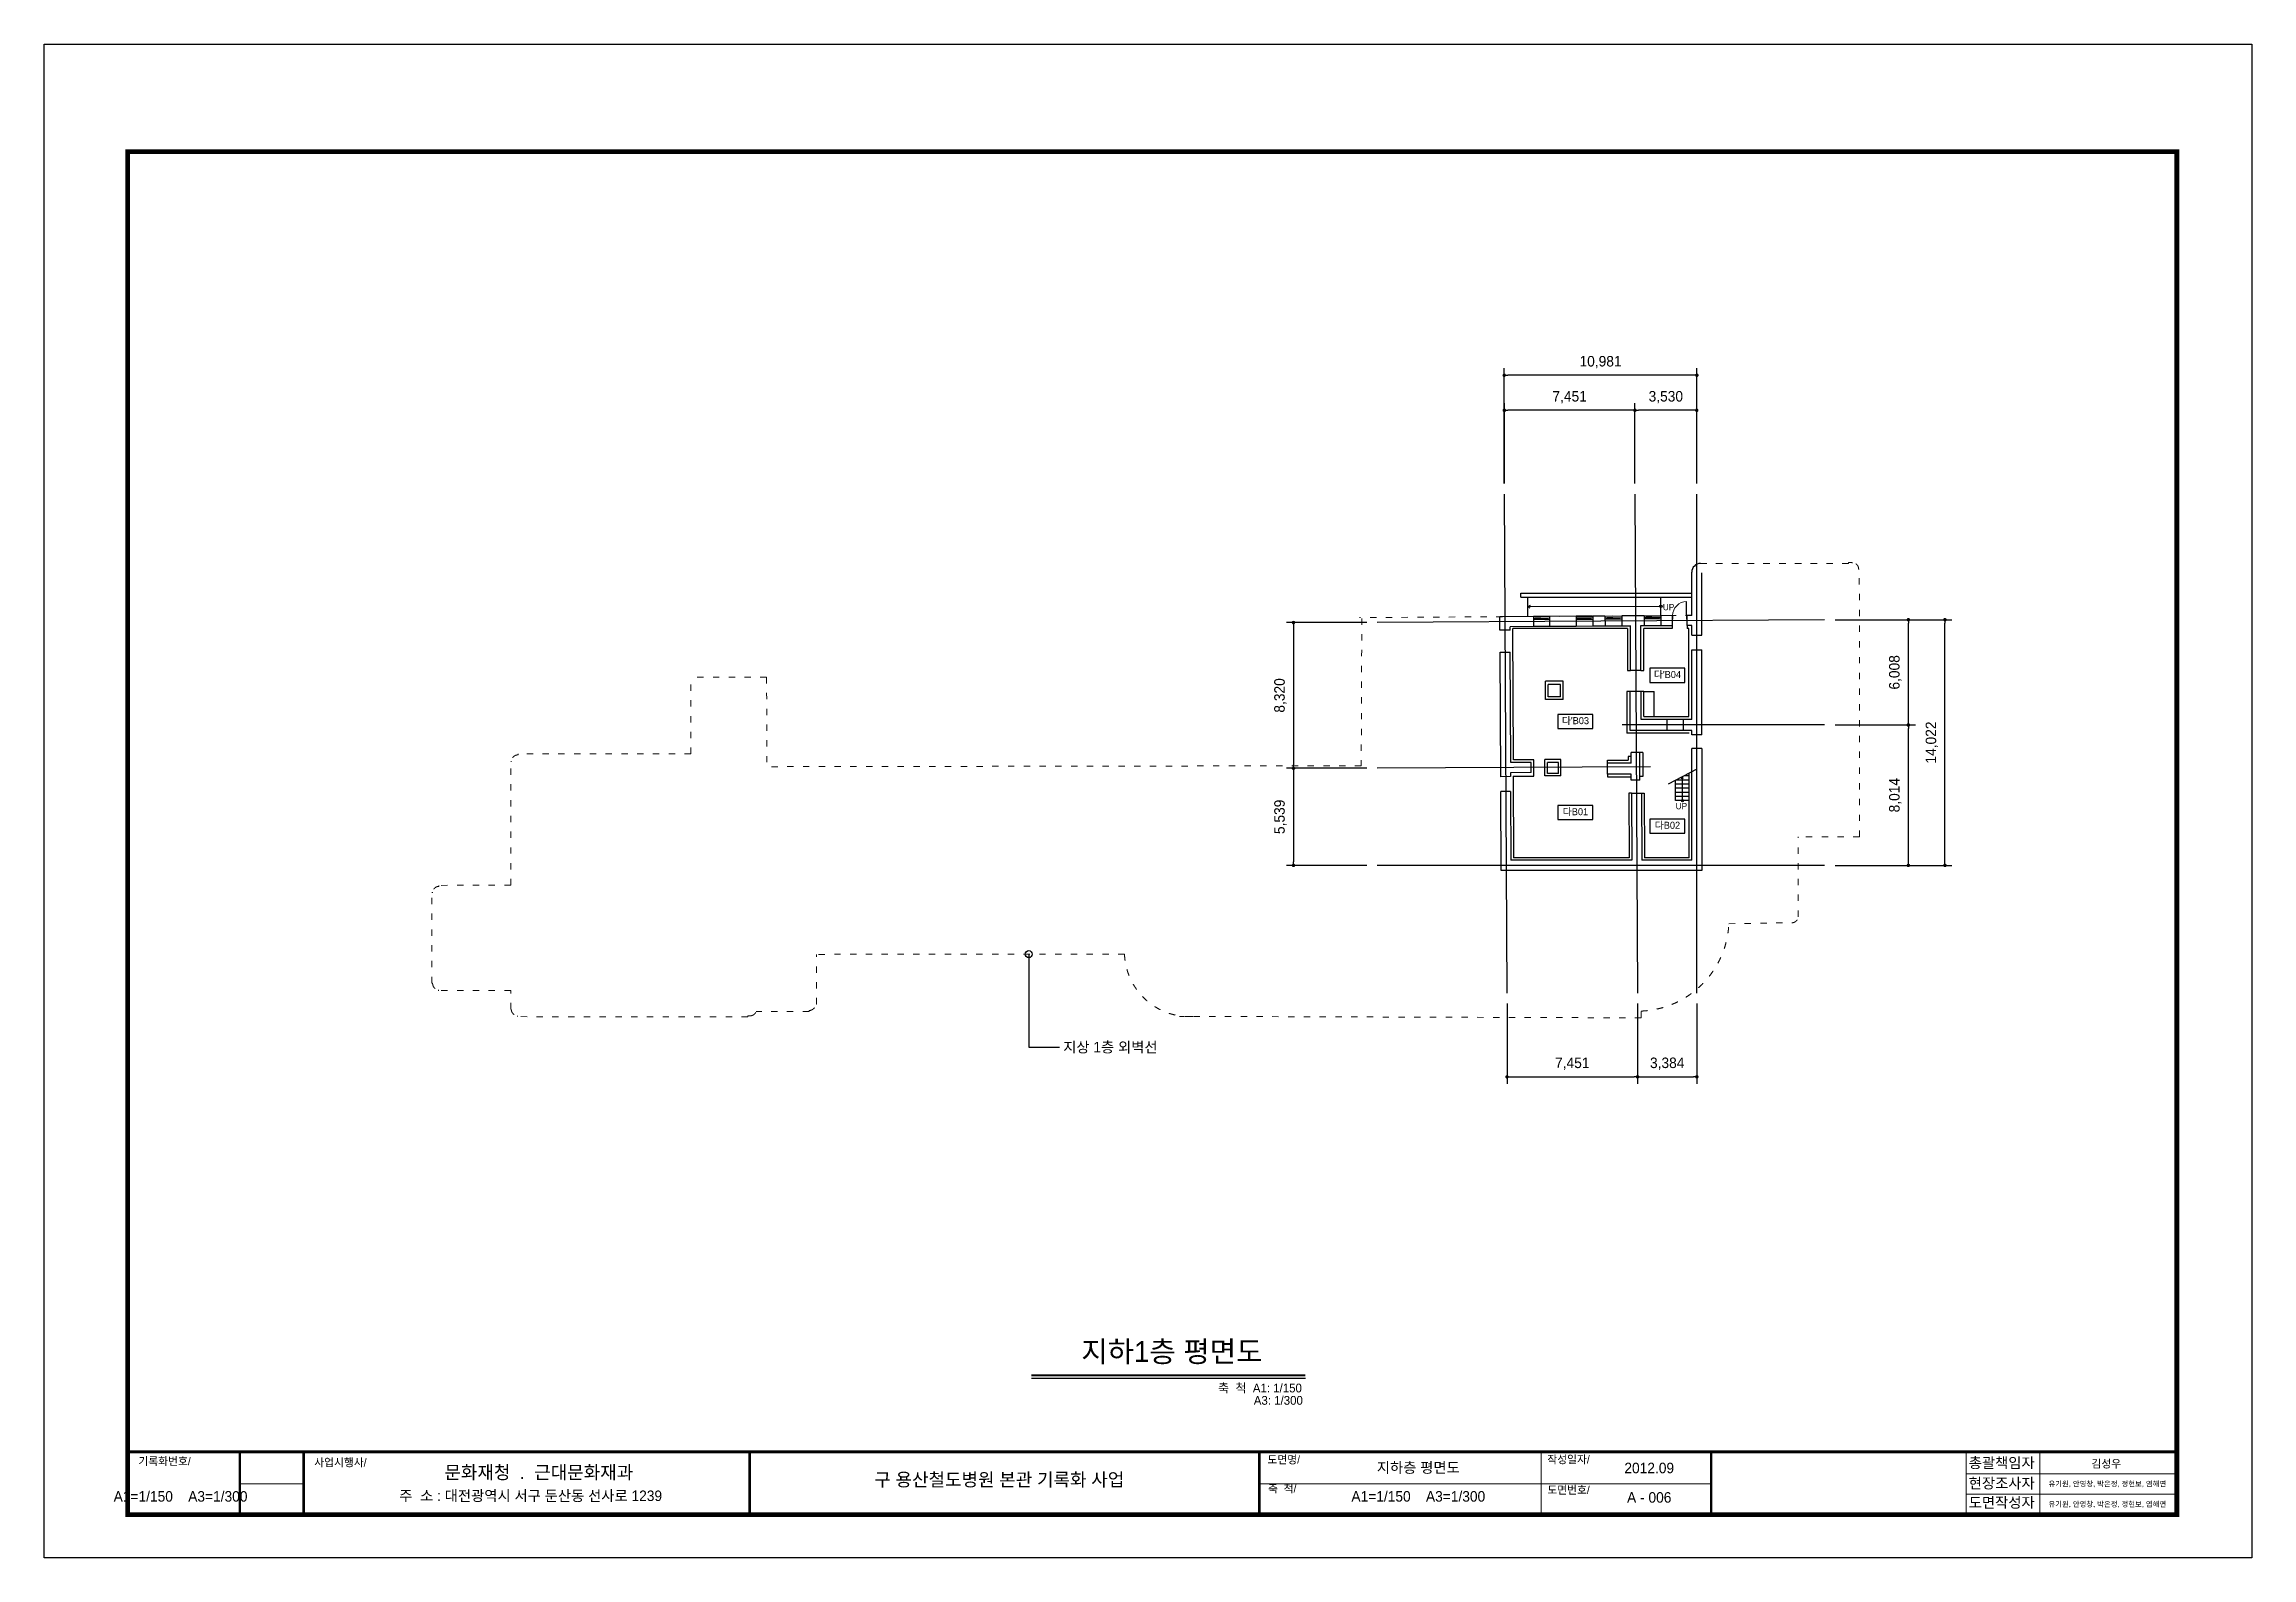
# Model space of a CAD drawing. Header units: millimetres. Extents: x 580267 to 706267, y 115200 to 201600.
import ezdxf
from ezdxf.enums import TextEntityAlignment as Align

# ---------------------------------------------------------------- set-up
doc = ezdxf.new("R2010")
doc.units = ezdxf.units.MM
doc.header["$LTSCALE"] = 5
doc.linetypes.add('ACAD_ISO03W100', pattern=[30, 12, -18])
for name, color, linetype in [('A-ELEV-0', 7, 'Continuous'), ('text', 7, 'Continuous'), ('단면선', 2, 'Continuous'), ('입면', 7, 'Continuous'), ('중심선', 1, 'Continuous'), ('치수', 7, 'Continuous')]:
    doc.layers.add(name, color=color, linetype=linetype)
for name, color, linetype, lineweight in [('ELE-2 (마감 창호)', 4, 'Continuous', 9), ('HID', 7, 'ACAD_ISO03W100', 9), ('타이틀 블록', 4, 'Continuous', 9)]:
    doc.layers.add(name, color=color, linetype=linetype, lineweight=lineweight)
doc.styles.get("Standard").update_dxf_attribs({"font": 'Gulim.ttf'})
doc.dimstyles.new('ISO-25', dxfattribs={"dimscale": 400, "dimtxt": 1.5, "dimasz": 0.5, "dimexe": 1, "dimexo": 1.5, "dimgap": 1, "dimtad": 1, "dimdec": 0, "dimlunit": 6, "dimtxsty": 'Standard', "dimblk": 'DOT', "dimcen": 0, "dimclrd": 256, "dimclre": 256, "dimclrt": 7, "dimadec": 0, "dimazin": 0, "dimtfac": 1, "dimtdec": 0, "dimtix": 1, "dimtmove": 0, "dimatfit": 3, "dimfxl": 1.25, "dimlwd": -1, "dimlwe": -1, "dimarcsym": 0})

# ---------------------------------------------------------------- blocks, each defined once
blk = doc.blocks.new('_Dot')
at = {"color": 0, "linetype": 'ByBlock', "lineweight": -2}
blk.add_line((-0.5, 0), (-1, 0), dxfattribs=at)
at = {"color": 0, "linetype": 'ByBlock', "const_width": 0.5}
blk.add_lwpolyline([(-0.25, 0, 1), (0.25, 0, 1)], format="xyb", close=True, dxfattribs=at)
blk = doc.blocks.new('*D1')
at = {"layer": 'Defpoints', "color": 0}
for p in [(671056, 180700), (671056, 175920), (674586, 175920)]:
    blk.add_point(p, dxfattribs=at)
at = {"layer": '치수'}
for p, q in [((671056, 176520), (671056, 181100)), ((674386, 180700), (671256, 180700)), ((674586, 176520), (674586, 181100))]:
    blk.add_line(p, q, dxfattribs=at)
at = {"layer": '치수', "xscale": 200, "yscale": 200, "zscale": 200, "rotation": 180}
blk.add_blockref('_Dot', (671056, 180700), dxfattribs=at)
at = {"layer": '치수', "xscale": 200, "yscale": 200, "zscale": 200}
blk.add_blockref('_Dot', (674586, 180700), dxfattribs=at)
at = {"layer": '치수', "color": 7, "insert": (672821, 181445), "char_height": 600, "attachment_point": 5}
blk.add_mtext('3,530', dxfattribs=at)
blk = doc.blocks.new('*D2')
at = {"layer": 'Defpoints', "color": 0}
for p in [(681882, 168747), (686663, 168747), (681882, 162739)]:
    blk.add_point(p, dxfattribs=at)
at = {"layer": '치수'}
for p, q in [((682482, 168747), (687063, 168747)), ((686663, 162939), (686663, 168547)), ((682482, 162739), (687063, 162739))]:
    blk.add_line(p, q, dxfattribs=at)
at = {"layer": '치수', "xscale": 200, "yscale": 200, "zscale": 200}
for p, rotation in [((686663, 168747), 90), ((686663, 162739), 270)]:
    blk.add_blockref('_Dot', p, dxfattribs=dict(at, rotation=rotation))
at = {"layer": '치수', "color": 7, "insert": (685918, 165743), "char_height": 600, "attachment_point": 5, "rotation": 90}
blk.add_mtext('6,008', dxfattribs=at)
blk = doc.blocks.new('*D3')
at = {"layer": 'Defpoints', "color": 0}
for p in [(681882, 162739), (686663, 162739), (681882, 154725)]:
    blk.add_point(p, dxfattribs=at)
at = {"layer": '치수'}
for p, q in [((682482, 162739), (687063, 162739)), ((686663, 154925), (686663, 162539)), ((682482, 154725), (687063, 154725))]:
    blk.add_line(p, q, dxfattribs=at)
at = {"layer": '치수', "xscale": 200, "yscale": 200, "zscale": 200}
for p, rotation in [((686663, 162739), 90), ((686663, 154725), 270)]:
    blk.add_blockref('_Dot', p, dxfattribs=dict(at, rotation=rotation))
at = {"layer": '치수', "color": 7, "insert": (685918, 158732), "char_height": 600, "attachment_point": 5, "rotation": 90}
blk.add_mtext('8,014', dxfattribs=at)
blk = doc.blocks.new('*D4')
at = {"layer": 'Defpoints', "color": 0}
for p in [(671208, 147435), (674592, 147435), (674592, 142655)]:
    blk.add_point(p, dxfattribs=at)
at = {"layer": '치수'}
for p, q in [((671208, 146835), (671208, 142255)), ((674592, 146835), (674592, 142255)), ((671408, 142655), (674392, 142655))]:
    blk.add_line(p, q, dxfattribs=at)
at = {"layer": '치수', "xscale": 200, "yscale": 200, "zscale": 200, "rotation": 180}
blk.add_blockref('_Dot', (671208, 142655), dxfattribs=at)
at = {"layer": '치수', "xscale": 200, "yscale": 200, "zscale": 200}
blk.add_blockref('_Dot', (674592, 142655), dxfattribs=at)
at = {"layer": '치수', "color": 7, "insert": (672900, 143400), "char_height": 600, "attachment_point": 5}
blk.add_mtext('3,384', dxfattribs=at)
blk = doc.blocks.new('*D5')
at = {"layer": 'Defpoints', "color": 0}
for p in [(663757, 147435), (671208, 147435), (671208, 142655)]:
    blk.add_point(p, dxfattribs=at)
at = {"layer": '치수'}
for p, q in [((663757, 146835), (663757, 142255)), ((671208, 146835), (671208, 142255)), ((663957, 142655), (671008, 142655))]:
    blk.add_line(p, q, dxfattribs=at)
at = {"layer": '치수', "xscale": 200, "yscale": 200, "zscale": 200, "rotation": 180}
blk.add_blockref('_Dot', (663757, 142655), dxfattribs=at)
at = {"layer": '치수', "xscale": 200, "yscale": 200, "zscale": 200}
blk.add_blockref('_Dot', (671208, 142655), dxfattribs=at)
at = {"layer": '치수', "color": 7, "insert": (667482, 143400), "char_height": 600, "attachment_point": 5}
blk.add_mtext('7,451', dxfattribs=at)
blk = doc.blocks.new('*D6')
at = {"layer": 'Defpoints', "color": 0}
for p in [(656352, 160265), (651572, 154725), (656352, 154725)]:
    blk.add_point(p, dxfattribs=at)
at = {"layer": '치수'}
for p, q in [((655752, 160265), (651172, 160265)), ((651572, 160065), (651572, 154925)), ((655752, 154725), (651172, 154725))]:
    blk.add_line(p, q, dxfattribs=at)
at = {"layer": '치수', "xscale": 200, "yscale": 200, "zscale": 200}
for p, rotation in [((651572, 160265), 90), ((651572, 154725), 270)]:
    blk.add_blockref('_Dot', p, dxfattribs=dict(at, rotation=rotation))
at = {"layer": '치수', "color": 7, "insert": (650827, 157495), "char_height": 600, "attachment_point": 5, "rotation": 90}
blk.add_mtext('5,539', dxfattribs=at)
blk = doc.blocks.new('*D7')
at = {"layer": 'Defpoints', "color": 0}
for p in [(656352, 168585), (651572, 160265), (656352, 160265)]:
    blk.add_point(p, dxfattribs=at)
at = {"layer": '치수'}
for p, q in [((655752, 168585), (651172, 168585)), ((651572, 168385), (651572, 160465)), ((655752, 160265), (651172, 160265))]:
    blk.add_line(p, q, dxfattribs=at)
at = {"layer": '치수', "xscale": 200, "yscale": 200, "zscale": 200}
for p, rotation in [((651572, 168585), 90), ((651572, 160265), 270)]:
    blk.add_blockref('_Dot', p, dxfattribs=dict(at, rotation=rotation))
at = {"layer": '치수', "color": 7, "insert": (650827, 164425), "char_height": 600, "attachment_point": 5, "rotation": 90}
blk.add_mtext('8,320', dxfattribs=at)
blk = doc.blocks.new('*D8')
at = {"layer": 'Defpoints', "color": 0}
for p in [(681882, 168747), (688751, 168747), (681971, 154725)]:
    blk.add_point(p, dxfattribs=at)
at = {"layer": '치수'}
for p, q in [((682482, 168747), (689151, 168747)), ((688751, 154925), (688751, 168547)), ((682571, 154725), (689151, 154725))]:
    blk.add_line(p, q, dxfattribs=at)
at = {"layer": '치수', "xscale": 200, "yscale": 200, "zscale": 200}
for p, rotation in [((688751, 168747), 90), ((688751, 154725), 270)]:
    blk.add_blockref('_Dot', p, dxfattribs=dict(at, rotation=rotation))
at = {"layer": '치수', "color": 7, "insert": (688006, 161736), "char_height": 600, "attachment_point": 5, "rotation": 90}
blk.add_mtext('14,022', dxfattribs=at)
blk = doc.blocks.new('*D9')
at = {"layer": 'Defpoints', "color": 0}
for p in [(663605, 180700), (663605, 175920), (671056, 175920)]:
    blk.add_point(p, dxfattribs=at)
at = {"layer": '치수'}
for p, q in [((663605, 176520), (663605, 181100)), ((670856, 180700), (663805, 180700)), ((671056, 176520), (671056, 181100))]:
    blk.add_line(p, q, dxfattribs=at)
at = {"layer": '치수', "xscale": 200, "yscale": 200, "zscale": 200, "rotation": 180}
blk.add_blockref('_Dot', (663605, 180700), dxfattribs=at)
at = {"layer": '치수', "xscale": 200, "yscale": 200, "zscale": 200}
blk.add_blockref('_Dot', (671056, 180700), dxfattribs=at)
at = {"layer": '치수', "color": 7, "insert": (667331, 181445), "char_height": 600, "attachment_point": 5}
blk.add_mtext('7,451', dxfattribs=at)

msp = doc.modelspace()

# ---------------------------------------------------------------- linework, layer by layer
at = {"layer": 'A-ELEV-0', "linetype": 'ByBlock'}
for p, q in [((664553.4, 170037.5), (664553.4, 170262.5)), ((664553.4, 170262.5), (674302.4, 170262.5)), ((664553.4, 170037.5), (674302.4, 170037.5)), ((664944.5, 168929.7), (664944.5, 170037.5)), ((665085.4, 169560.7), (664944.5, 169483.6)), ((672540.7, 169507.7), (664944.5, 169483.6)), ((665085.9, 169407.3), (664944.5, 169483.6)), ((667696.8, 168947.1), (668649.5, 168953.2)), ((669349.4, 168957.6), (670311.7, 168963.8)), ((671581.3, 168971.8), (672540.7, 168977.9)), ((672540.7, 168977.9), (672540.7, 170037.5)), ((670630.4, 168248.5), (664086.1, 168248.5)), ((664126, 160746.1), (664086.1, 168248.5)), ((666180.3, 168357.5), (665262.3, 168351.7)), ((668650.4, 168373.2), (667697.7, 168367.1)), ((670312.7, 168383.8), (669350.3, 168377.6)), ((670630.4, 168248.5), (670630.4, 165843.5)), ((673180.7, 168248.5), (671560.4, 168248.5)), ((671560.4, 165843.5), (671560.4, 168248.5)), ((672541.6, 168397.9), (671582.3, 168391.8)), ((673180.7, 168402), (673180.7, 168248.5)), ((674038.9, 168408.5), (674038.9, 168248.5)), ((674142.4, 168248.5), (674038.9, 168248.5)), ((674142.4, 163229.5), (674142.4, 168248.5)), ((665954.4, 164192.5), (665954.4, 165234.5)), ((666971.4, 165234.5), (665954.4, 165234.5)), ((666971.4, 164192.5), (666971.4, 165234.5)), ((670630.4, 165843.5), (670800.4, 165843.5)), ((671400.4, 165843.5), (671560.4, 165843.5)), ((666971.4, 164192.5), (665954.4, 164192.5)), ((670784.4, 164641.5), (670599.4, 164641.5)), ((670599.4, 164641.5), (670599.4, 162267.5)), ((671574.4, 164641.5), (671414.4, 164641.5)), ((671574.4, 164641.5), (672154.4, 164641.5)), ((671574.4, 163229.5), (671574.4, 164641.5)), ((672154.4, 163229.5), (672154.4, 164641.5)), ((671574.4, 163229.5), (674142.4, 163229.5)), ((673823.4, 163054.5), (672890.4, 163054.5)), ((674159.4, 162267.5), (670599.4, 162267.5)), ((673823.4, 162424.5), (672890.4, 162424.5)), ((665288, 160752.3), (664126, 160746.1)), ((665292.9, 159822.5), (665288, 160752.3)), ((665910.4, 159830.5), (665910.4, 160769.5)), ((666838.4, 160769.5), (665910.4, 160769.5)), ((666838.4, 159830.5), (666838.4, 160769.5)), ((669496.4, 160561.5), (669496.4, 160731.5)), ((669496.4, 160731.5), (670677.4, 160731.5)), ((670847.4, 160931.5), (670677.4, 160931.5)), ((670677.4, 160931.5), (670677.4, 160731.5)), ((671504.4, 161166.5), (671344.4, 161166.5)), ((671504.4, 161166.5), (671504.4, 159795.5)), ((674587.4, 160207.5), (672958.9, 159359.5)), ((664108.9, 159822.5), (665292.9, 159822.5)), ((664108.9, 159822.5), (664133.8, 155152.5)), ((666838.4, 159830.5), (665910.4, 159830.5)), ((669496.4, 159938.5), (669496.4, 159785.5)), ((669496.4, 159785.5), (670847.4, 159785.5)), ((670707.2, 158846.9), (670726.9, 155152.5)), ((670857.2, 158846.9), (670707.2, 158846.9)), ((671504.4, 159795.5), (671344.4, 159795.5)), ((671437.2, 158850), (671580.2, 158850)), ((671580.2, 158850), (671599.9, 155158.5)), ((673380.4, 158419.5), (673380.4, 159579)), ((674159.4, 159359.5), (673380.4, 159359.5)), ((674159.4, 159124.5), (673380.4, 159124.5)), ((674159.4, 158889.5), (673380.4, 158889.5)), ((674159.4, 159594.5), (673410.2, 159594.5)), ((674159.4, 159829.5), (673861.5, 159829.5)), ((674159.4, 155158.5), (674159.4, 159984.6)), ((674159.4, 158654.5), (673380.4, 158654.5)), ((674159.4, 158419.5), (673380.4, 158419.5)), ((670726.9, 155152.5), (664133.8, 155152.5)), ((674159.4, 155158.5), (671599.9, 155158.5))]:
    msp.add_line(p, q, dxfattribs=at)
msp.add_circle((672540.7, 169507.7), 71, dxfattribs=at)
at = {"layer": 'Defpoints'}
msp.add_lwpolyline([(580267.4, 201600), (706267.4, 201600), (706267.4, 115200), (580267.4, 115200)], close=True, dxfattribs=at)
at = {"layer": 'ELE-2 (마감 창호)'}
for p, q in [((667783.8, 168847.3), (667696.8, 168847.1)), ((668551.6, 168848.5), (667783.8, 168847.3)), ((667783.8, 168832.3), (667783.8, 168847.3)), ((667823.8, 168843.4), (667784.8, 168843.3)), ((667784.8, 168833.3), (667784.8, 168843.3)), ((667823.8, 168834.9), (667823.8, 168843.4)), ((668147.2, 168835.4), (668147.2, 168843.9)), ((668147.2, 168843.9), (668186.2, 168843.9)), ((668186.2, 168816.9), (668186.2, 168843.9)), ((668551.6, 168848.5), (668649.6, 168848.7)), ((668551.7, 168833.5), (668551.6, 168848.5)), ((669436.4, 168857.8), (669349.4, 168857.6)), ((670204.2, 168859), (669436.4, 168857.8)), ((669436.4, 168842.8), (669436.4, 168857.8)), ((669456.4, 168842.8), (669436.4, 168842.8)), ((669476.4, 168853.9), (669437.4, 168853.8)), ((669437.4, 168843.8), (669437.4, 168853.8)), ((669457.4, 168843.8), (669437.4, 168843.8)), ((669456.4, 168837.8), (669456.4, 168842.8)), ((669457.4, 168836.8), (669457.4, 168843.8)), ((669466.4, 168844.3), (669476.4, 168845.4)), ((669466.4, 168836.3), (669466.4, 168844.3)), ((669804.7, 168843.9), (669471.4, 168843.3)), ((669471.4, 168837.3), (669471.4, 168843.3)), ((669476.4, 168845.4), (669476.4, 168853.9)), ((669478.4, 168844.9), (669476.4, 168845.4)), ((669479.4, 168843.4), (669478.4, 168844.9)), ((669796.7, 168843.9), (669797.7, 168845.4)), ((669797.7, 168845.4), (669799.7, 168845.9)), ((669799.7, 168845.9), (669799.7, 168854.4)), ((669799.7, 168854.4), (669838.7, 168854.4)), ((669809.7, 168844.9), (669799.7, 168845.9)), ((669804.7, 168837.9), (669804.7, 168843.9)), ((669809.8, 168836.9), (669809.7, 168844.9)), ((669838.8, 168827.4), (669838.7, 168854.4)), ((670184.2, 168839), (670184.2, 168844)), ((670184.2, 168844), (670204.2, 168844)), ((670204.2, 168859), (670311.9, 168859.2)), ((670204.2, 168844), (670204.2, 168859)), ((671668.3, 168872), (671581.3, 168871.8)), ((672436.2, 168873.2), (671668.3, 168872)), ((671668.4, 168857), (671668.3, 168872)), ((671688.4, 168857), (671668.4, 168857)), ((671668.4, 168812), (671668.4, 168852)), ((671688.4, 168852), (671668.4, 168852)), ((671669.4, 168858), (671669.3, 168868)), ((671708.3, 168868), (671669.3, 168868)), ((671689.4, 168858), (671669.4, 168858)), ((671669.4, 168841), (671669.4, 168851)), ((671689.4, 168851), (671669.4, 168851)), ((671708.4, 168841), (671669.4, 168841)), ((671688.4, 168852), (671688.4, 168857)), ((671689.4, 168851), (671689.4, 168858)), ((671698.4, 168858.5), (671708.4, 168859.5)), ((671698.4, 168850.5), (671698.4, 168858.5)), ((671708.4, 168849.5), (671698.4, 168850.5)), ((672036.7, 168858.1), (671703.4, 168857.5)), ((671703.4, 168851.5), (671703.4, 168857.5)), ((672036.7, 168852.1), (671703.4, 168851.5)), ((671708.4, 168859.5), (671708.3, 168868)), ((671710.4, 168859), (671708.4, 168859.5)), ((671710.4, 168850), (671708.4, 168849.5)), ((671708.4, 168841), (671708.4, 168849.5)), ((671711.4, 168857.5), (671710.4, 168859)), ((671711.4, 168851.5), (671710.4, 168850)), ((672028.7, 168858.1), (672029.7, 168859.6)), ((672028.7, 168852.1), (672029.7, 168850.6)), ((672029.7, 168859.6), (672031.7, 168860.1)), ((672029.7, 168850.6), (672031.7, 168850.1)), ((672031.7, 168860.1), (672031.7, 168868.6)), ((672031.7, 168868.6), (672070.7, 168868.6)), ((672041.7, 168859.1), (672031.7, 168860.1)), ((672041.7, 168851.1), (672031.7, 168850.1)), ((672031.7, 168841.6), (672031.7, 168850.1)), ((672031.7, 168841.6), (672070.7, 168841.6)), ((672036.7, 168852.1), (672036.7, 168858.1)), ((672041.7, 168851.1), (672041.7, 168859.1)), ((672070.7, 168841.6), (672070.7, 168868.6)), ((672416.2, 168853.2), (672416.2, 168858.2)), ((672416.2, 168858.2), (672436.2, 168858.2)), ((672416.2, 168853.2), (672436.2, 168853.2)), ((672436.2, 168873.2), (672540.9, 168873.3)), ((672436.2, 168858.2), (672436.2, 168873.2)), ((672436.3, 168813.2), (672436.2, 168853.2)), ((673179.7, 168982), (673210.3, 168982)), ((673210.3, 168982), (673210.3, 168947)), ((673210.3, 168947), (673216.3, 168947)), ((673216.3, 168947), (673216.3, 168777)), ((673975.3, 168982), (673975.3, 169781.2)), ((674010.3, 168982), (673975.3, 168982)), ((674010.3, 168947), (674004.3, 168947)), ((674004.3, 168947), (674004.3, 168777)), ((674010.3, 169782), (674010.3, 168982)), ((674040.8, 168982), (674010.3, 168982)), ((674010.3, 168982), (674010.3, 168947)), ((665328.4, 168831.8), (665261.4, 168831.7)), ((665333.5, 168751.8), (665261.5, 168751.7)), ((666096.2, 168833.1), (665328.4, 168831.8)), ((665328.4, 168816.8), (665328.4, 168831.8)), ((665348.4, 168816.9), (665328.4, 168816.8)), ((665348.4, 168811.9), (665328.4, 168811.8)), ((665328.5, 168771.8), (665328.4, 168811.8)), ((665348.5, 168771.9), (665328.5, 168771.8)), ((665348.5, 168766.9), (665328.5, 168766.8)), ((665328.5, 168754.8), (665328.5, 168766.8)), ((665333.5, 168754.8), (665328.5, 168754.8)), ((665368.4, 168827.9), (665329.4, 168827.8)), ((665329.4, 168817.8), (665329.4, 168827.8)), ((665349.4, 168817.9), (665329.4, 168817.8)), ((665349.4, 168810.9), (665329.4, 168810.8)), ((665329.5, 168800.8), (665329.4, 168810.8)), ((665368.5, 168800.9), (665329.5, 168800.8)), ((665333.5, 168751.8), (665333.5, 168754.8)), ((666091.4, 168753.1), (665333.5, 168751.8)), ((665348.4, 168811.9), (665348.4, 168816.9)), ((665348.5, 168766.9), (665348.5, 168771.9)), ((665349.4, 168810.9), (665349.4, 168817.9)), ((665358.4, 168818.4), (665368.4, 168819.4)), ((665358.4, 168810.4), (665358.4, 168818.4)), ((665368.4, 168809.4), (665358.4, 168810.4)), ((665696.8, 168817.9), (665363.4, 168817.4)), ((665363.4, 168811.4), (665363.4, 168817.4)), ((665696.8, 168811.9), (665363.4, 168811.4)), ((665368.4, 168819.4), (665368.4, 168827.9)), ((665370.4, 168818.9), (665368.4, 168819.4)), ((665370.4, 168809.9), (665368.4, 168809.4)), ((665368.5, 168800.9), (665368.4, 168809.4)), ((665371.4, 168817.4), (665370.4, 168818.9)), ((665371.4, 168811.4), (665370.4, 168809.9)), ((665688.8, 168817.9), (665689.8, 168819.4)), ((665688.8, 168811.9), (665689.8, 168810.4)), ((665689.8, 168819.4), (665691.8, 168819.9)), ((665689.8, 168810.4), (665691.8, 168809.9)), ((665691.8, 168828.4), (665730.8, 168828.5)), ((665691.8, 168819.9), (665691.8, 168828.4)), ((665701.8, 168818.9), (665691.8, 168819.9)), ((665701.8, 168810.9), (665691.8, 168809.9)), ((665691.8, 168801.4), (665691.8, 168809.9)), ((665691.8, 168801.4), (665730.8, 168801.5)), ((665731.8, 168783.5), (665692.8, 168783.4)), ((665731.8, 168783.5), (665692.8, 168783.4)), ((665692.9, 168756.4), (665692.8, 168783.4)), ((665692.9, 168756.4), (665731.9, 168756.5)), ((665696.8, 168811.9), (665696.8, 168817.9)), ((665701.8, 168810.9), (665701.8, 168818.9)), ((665721.9, 168774), (665731.9, 168775)), ((665721.9, 168766), (665721.9, 168774)), ((665731.9, 168765), (665721.9, 168766)), ((666060.3, 168773.5), (665726.9, 168773)), ((665726.9, 168767), (665726.9, 168773)), ((666060.4, 168767.5), (665726.9, 168767)), ((665730.8, 168801.5), (665730.8, 168828.5)), ((665731.9, 168775), (665731.8, 168783.5)), ((665733.9, 168774.5), (665731.9, 168775)), ((665733.9, 168765.5), (665731.9, 168765)), ((665731.9, 168756.5), (665731.9, 168765)), ((665734.9, 168773), (665733.9, 168774.5)), ((665734.9, 168767), (665733.9, 168765.5)), ((666053.3, 168773.5), (666054.3, 168775)), ((666053.4, 168767.5), (666054.4, 168766)), ((666054.3, 168775), (666056.3, 168775.5)), ((666054.4, 168766), (666056.4, 168765.5)), ((666056.3, 168784), (666095.3, 168784.1)), ((666056.3, 168775.5), (666056.3, 168784)), ((666066.3, 168774.5), (666056.3, 168775.5)), ((666056.4, 168765.5), (666066.4, 168766.5)), ((666056.4, 168757), (666056.4, 168765.5)), ((666095.4, 168757.1), (666056.4, 168757)), ((666061.4, 168767.5), (666061.3, 168773.5)), ((666066.4, 168766.5), (666066.3, 168774.5)), ((666075.3, 168774), (666095.3, 168774.1)), ((666075.4, 168767), (666075.3, 168774)), ((666075.4, 168767), (666095.4, 168767.1)), ((666076.3, 168818), (666096.3, 168818.1)), ((666076.3, 168813), (666076.3, 168818)), ((666076.3, 168813), (666096.3, 168813.1)), ((666076.3, 168773), (666096.3, 168773.1)), ((666076.4, 168768), (666076.3, 168773)), ((666076.4, 168768), (666096.4, 168768.1)), ((666091.4, 168753.1), (666091.4, 168756.1)), ((666091.4, 168756.1), (666096.4, 168756.1)), ((666091.4, 168753.1), (666179.7, 168753.2)), ((666095.3, 168774.1), (666095.3, 168784.1)), ((666095.4, 168757.1), (666095.4, 168767.1)), ((666096.2, 168833.1), (666179.6, 168833.2)), ((666096.3, 168818.1), (666096.2, 168833.1)), ((666096.3, 168773.1), (666096.3, 168813.1)), ((666096.4, 168756.1), (666096.4, 168768.1)), ((667788.9, 168767.3), (667696.9, 168767.1)), ((667803.8, 168832.3), (667783.8, 168832.3)), ((667783.9, 168787.3), (667783.8, 168827.3)), ((667803.8, 168827.3), (667783.8, 168827.3)), ((667803.9, 168787.3), (667783.9, 168787.3)), ((667783.9, 168770.3), (667783.9, 168782.3)), ((667803.9, 168782.3), (667783.9, 168782.3)), ((667788.9, 168770.3), (667783.9, 168770.3)), ((667804.8, 168833.3), (667784.8, 168833.3)), ((667784.8, 168816.3), (667784.8, 168826.3)), ((667804.8, 168826.3), (667784.8, 168826.3)), ((667823.8, 168816.4), (667784.8, 168816.3)), ((667788.9, 168767.3), (667788.9, 168770.3)), ((668546.8, 168768.5), (667788.9, 168767.3)), ((667803.8, 168827.3), (667803.8, 168832.3)), ((667803.9, 168782.3), (667803.9, 168787.3)), ((667804.8, 168826.3), (667804.8, 168833.3)), ((667813.8, 168833.8), (667823.8, 168834.9)), ((667813.8, 168825.8), (667813.8, 168833.8)), ((667823.8, 168824.9), (667813.8, 168825.8)), ((668152.2, 168833.4), (667818.8, 168832.8)), ((667818.8, 168826.8), (667818.8, 168832.8)), ((668152.2, 168827.4), (667818.8, 168826.8)), ((667825.8, 168834.4), (667823.8, 168834.9)), ((667825.8, 168825.4), (667823.8, 168824.9)), ((667823.8, 168816.4), (667823.8, 168824.9)), ((667826.8, 168832.9), (667825.8, 168834.4)), ((667826.8, 168826.9), (667825.8, 168825.4)), ((668144.2, 168833.4), (668145.2, 168834.9)), ((668144.2, 168827.4), (668145.2, 168825.9)), ((668145.2, 168834.9), (668147.2, 168835.4)), ((668145.2, 168825.9), (668147.2, 168825.4)), ((668157.2, 168834.4), (668147.2, 168835.4)), ((668157.2, 168826.4), (668147.2, 168825.4)), ((668147.2, 168816.9), (668147.2, 168825.4)), ((668147.2, 168816.9), (668186.2, 168816.9)), ((668148.3, 168771.9), (668148.2, 168798.9)), ((668187.2, 168798.9), (668148.2, 168798.9)), ((668187.2, 168798.9), (668148.2, 168798.9)), ((668148.3, 168771.9), (668187.3, 168771.9)), ((668152.2, 168827.4), (668152.2, 168833.4)), ((668157.2, 168826.4), (668157.2, 168834.4)), ((668177.2, 168789.4), (668187.2, 168790.4)), ((668177.3, 168781.4), (668177.2, 168789.4)), ((668187.3, 168780.4), (668177.3, 168781.4)), ((668515.7, 168789), (668182.2, 168788.4)), ((668182.3, 168782.4), (668182.2, 168788.4)), ((668515.7, 168783), (668182.3, 168782.4)), ((668187.2, 168790.4), (668187.2, 168798.9)), ((668189.2, 168790), (668187.2, 168790.4)), ((668189.3, 168781), (668187.3, 168780.4)), ((668187.3, 168771.9), (668187.3, 168780.4)), ((668190.2, 168788.5), (668189.2, 168790)), ((668190.3, 168782.5), (668189.3, 168781)), ((668508.7, 168789), (668509.7, 168790.5)), ((668508.7, 168783), (668509.7, 168781.5)), ((668509.7, 168790.5), (668511.7, 168791)), ((668509.7, 168781.5), (668511.7, 168781)), ((668511.7, 168791), (668511.7, 168799.5)), ((668511.7, 168799.5), (668550.7, 168799.5)), ((668521.7, 168790), (668511.7, 168791)), ((668511.7, 168781), (668521.7, 168782)), ((668511.8, 168772.5), (668511.7, 168781)), ((668550.8, 168772.5), (668511.8, 168772.5)), ((668516.7, 168783), (668516.7, 168789)), ((668521.7, 168782), (668521.7, 168790)), ((668530.7, 168782.5), (668530.7, 168789.5)), ((668530.7, 168789.5), (668550.7, 168789.5)), ((668530.7, 168782.5), (668550.7, 168782.5)), ((668531.7, 168828.5), (668531.7, 168833.5)), ((668531.7, 168833.5), (668551.7, 168833.5)), ((668531.7, 168828.5), (668551.7, 168828.5)), ((668531.7, 168783.5), (668531.7, 168788.5)), ((668531.7, 168788.5), (668551.7, 168788.5)), ((668531.7, 168783.5), (668551.7, 168783.5)), ((668546.8, 168768.5), (668546.8, 168771.5)), ((668546.8, 168771.5), (668551.8, 168771.5)), ((668546.8, 168768.5), (668649.8, 168768.7)), ((668550.7, 168789.5), (668550.7, 168799.5)), ((668550.8, 168772.5), (668550.7, 168782.5)), ((668551.7, 168788.5), (668551.7, 168828.5)), ((668551.8, 168771.5), (668551.7, 168783.5)), ((669441.5, 168777.8), (669349.5, 168777.6)), ((669436.4, 168797.8), (669436.4, 168837.8)), ((669456.4, 168837.8), (669436.4, 168837.8)), ((669456.4, 168797.8), (669436.4, 168797.8)), ((669436.5, 168780.8), (669436.5, 168792.8)), ((669456.5, 168792.8), (669436.5, 168792.8)), ((669441.5, 168780.8), (669436.5, 168780.8)), ((669437.4, 168826.8), (669437.4, 168836.8)), ((669457.4, 168836.8), (669437.4, 168836.8)), ((669476.4, 168826.9), (669437.4, 168826.8)), ((669441.5, 168777.8), (669441.5, 168780.8)), ((670199.3, 168779), (669441.5, 168777.8)), ((669456.5, 168792.8), (669456.4, 168797.8)), ((669476.4, 168835.4), (669466.4, 168836.3)), ((669804.7, 168837.9), (669471.4, 168837.3)), ((669478.4, 168835.9), (669476.4, 168835.4)), ((669476.4, 168826.9), (669476.4, 168835.4)), ((669479.4, 168837.4), (669478.4, 168835.9)), ((669796.7, 168837.9), (669797.8, 168836.4)), ((669797.8, 168836.4), (669799.8, 168835.9)), ((669809.8, 168836.9), (669799.8, 168835.9)), ((669799.8, 168827.4), (669799.8, 168835.9)), ((669799.8, 168827.4), (669838.8, 168827.4)), ((669800.8, 168782.4), (669800.8, 168809.4)), ((669839.8, 168809.4), (669800.8, 168809.4)), ((669839.8, 168809.4), (669800.8, 168809.4)), ((669800.8, 168782.4), (669839.8, 168782.4)), ((669829.8, 168799.9), (669839.8, 168800.9)), ((669829.8, 168791.9), (669829.8, 168799.9)), ((669839.8, 168790.9), (669829.8, 168791.9)), ((670168.3, 168799.5), (669834.8, 168798.9)), ((669834.8, 168792.9), (669834.8, 168798.9)), ((670168.3, 168793.5), (669834.8, 168792.9)), ((669839.8, 168800.9), (669839.8, 168809.4)), ((669841.8, 168800.4), (669839.8, 168800.9)), ((669841.8, 168791.4), (669839.8, 168790.9)), ((669839.8, 168782.4), (669839.8, 168790.9)), ((669842.8, 168798.9), (669841.8, 168800.4)), ((669842.8, 168792.9), (669841.8, 168791.4)), ((670161.3, 168799.5), (670162.3, 168801)), ((670161.3, 168793.5), (670162.3, 168792)), ((670162.3, 168801), (670164.3, 168801.5)), ((670162.3, 168792), (670164.3, 168791.5)), ((670164.3, 168801.5), (670164.3, 168810)), ((670164.3, 168810), (670203.3, 168810)), ((670174.3, 168800.5), (670164.3, 168801.5)), ((670164.3, 168791.5), (670174.3, 168792.5)), ((670164.3, 168783), (670164.3, 168791.5)), ((670203.3, 168783), (670164.3, 168783)), ((670169.3, 168793.5), (670169.3, 168799.5)), ((670174.3, 168792.5), (670174.3, 168800.5)), ((670183.3, 168793), (670183.3, 168800)), ((670183.3, 168800), (670203.3, 168800)), ((670183.3, 168793), (670203.3, 168793)), ((670184.2, 168839), (670204.2, 168839)), ((670184.3, 168794), (670184.3, 168799)), ((670184.3, 168799), (670204.3, 168799)), ((670184.3, 168794), (670204.3, 168794)), ((670199.3, 168779), (670199.3, 168782)), ((670199.3, 168782), (670204.3, 168782)), ((670199.3, 168779), (670312, 168779.2)), ((670203.3, 168800), (670203.3, 168810)), ((670203.3, 168783), (670203.3, 168793)), ((670204.3, 168799), (670204.2, 168839)), ((670204.3, 168782), (670204.3, 168794)), ((671673.5, 168792), (671581.5, 168791.8)), ((671688.4, 168812), (671668.4, 168812)), ((671668.5, 168795), (671668.4, 168807)), ((671688.4, 168807), (671668.4, 168807)), ((671673.5, 168795), (671668.5, 168795)), ((671673.5, 168792), (671673.5, 168795)), ((672431.3, 168793.2), (671673.5, 168792)), ((671688.4, 168807), (671688.4, 168812)), ((672032.8, 168796.6), (672032.8, 168823.6)), ((672071.8, 168823.6), (672032.8, 168823.6)), ((672071.8, 168823.6), (672032.8, 168823.6)), ((672032.8, 168796.6), (672071.8, 168796.6)), ((672061.8, 168814.1), (672071.8, 168815.1)), ((672061.8, 168806.1), (672061.8, 168814.1)), ((672071.8, 168805.1), (672061.8, 168806.1)), ((672400.3, 168813.7), (672066.8, 168813.1)), ((672066.8, 168807.1), (672066.8, 168813.1)), ((672400.3, 168807.7), (672066.8, 168807.1)), ((672071.8, 168815.1), (672071.8, 168823.6)), ((672073.8, 168814.6), (672071.8, 168815.1)), ((672073.8, 168805.6), (672071.8, 168805.1)), ((672071.8, 168796.6), (672071.8, 168805.1)), ((672074.8, 168813.1), (672073.8, 168814.6)), ((672074.8, 168807.1), (672073.8, 168805.6)), ((672393.3, 168813.6), (672394.3, 168815.1)), ((672393.3, 168807.6), (672394.3, 168806.1)), ((672394.3, 168815.1), (672396.3, 168815.7)), ((672394.3, 168806.1), (672396.3, 168805.7)), ((672396.3, 168815.7), (672396.3, 168824.2)), ((672396.3, 168824.2), (672435.3, 168824.2)), ((672406.3, 168814.7), (672396.3, 168815.7)), ((672396.3, 168805.7), (672406.3, 168806.7)), ((672396.3, 168797.2), (672396.3, 168805.7)), ((672435.3, 168797.2), (672396.3, 168797.2)), ((672401.3, 168807.7), (672401.3, 168813.7)), ((672406.3, 168806.7), (672406.3, 168814.7)), ((672415.3, 168807.2), (672415.3, 168814.2)), ((672415.3, 168814.2), (672435.3, 168814.2)), ((672415.3, 168807.2), (672435.3, 168807.2)), ((672416.3, 168808.2), (672416.3, 168813.2)), ((672416.3, 168813.2), (672436.3, 168813.2)), ((672416.3, 168808.2), (672436.3, 168808.2)), ((672431.3, 168793.2), (672431.3, 168796.2)), ((672431.3, 168796.2), (672436.3, 168796.2)), ((672431.3, 168793.2), (672541, 168793.3)), ((672435.3, 168814.2), (672435.3, 168824.2)), ((672435.3, 168797.2), (672435.3, 168807.2)), ((672436.3, 168796.2), (672436.3, 168808.2)), ((673202.3, 168745.8), (673179.2, 168745.8)), ((673216.3, 168777), (673202.3, 168777)), ((673202.3, 168777), (673202.3, 168745.8)), ((674004.3, 168777), (674018.3, 168777)), ((674018.3, 168777), (674018.3, 168745.8)), ((674018.3, 168745.8), (674040.3, 168745.8))]:
    msp.add_line(p, q, dxfattribs=at)
for points in [[(673210.3, 168982), (673210.3, 168947)], [(674010.3, 168982), (674010.3, 168947)]]:
    msp.add_lwpolyline(points, dxfattribs=at)
at = {"layer": 'ELE-2 (마감 창호)', "ltscale": 5}
msp.add_arc((674010.3, 168982), 800, 89.999626, 180, dxfattribs=at)
at = {"layer": 'HID', "ltscale": 6}
for p, q in [((674302.5, 171467.5), (674302.4, 168988.5)), ((683244, 171959.5), (674802.4, 171959.5)), ((674802.4, 171959.5), (683244, 171959.5)), ((683244, 171959.5), (683243.7, 172021.1)), ((683465.2, 172020.7), (683243.7, 172019.5)), ((683465.2, 172020.7), (683465.4, 171975.5)), ((683864.4, 171629.3), (683816.3, 171629.2)), ((683880.2, 156358.9), (683864.4, 171490.8)), ((674302.4, 168988.5), (655332.9, 168868)), ((655469.5, 168821.9), (655437.7, 160413.2)), ((617171.9, 161086.5), (617166, 165469.2)), ((621500.8, 165467.1), (617166, 165469.2)), ((621500.8, 165467.1), (621514.3, 160358.1)), ((606894.8, 153595), (606896.3, 160660.3)), ((606896.3, 160660.3), (606946, 160660.3)), ((607315.3, 161091.5), (607315.2, 161032.6)), ((617171.9, 161086.5), (607315.3, 161091.5)), ((655437.7, 160413.2), (621514.3, 160358.1)), ((680372.7, 151793.8), (680372.7, 156358.9)), ((683880.2, 156358.9), (680372.7, 156358.9)), ((602386.5, 148010.4), (602392.4, 153169.6)), ((602392.4, 153169.6), (602443.3, 153169.5)), ((606894.8, 153595), (602800.3, 153585.4)), ((602800.3, 153585.4), (602800.4, 153529.6)), ((676418.3, 151397), (680014.3, 151450.9)), ((641926.2, 149663.2), (624346.4, 149647.1)), ((624354.5, 146800.5), (624346.4, 149647.1)), ((602386.5, 148010.4), (602439.4, 148010.3)), ((602781.1, 147573.7), (602780.9, 147619)), ((606893.6, 147588.3), (602781.1, 147573.7)), ((606893.3, 146515.5), (606893.6, 147588.3)), ((606893.3, 146515.5), (606927.9, 146515.5)), ((623920.9, 146377), (620905.3, 146379.1)), ((623920.9, 146377), (623920.9, 146435.9)), ((624322.4, 146800.4), (624354.5, 146800.5)), ((671421.8, 146022.4), (671421.8, 146408.2)), ((607288.5, 146090.3), (607288.6, 146146.7)), ((620428.5, 146081.2), (607288.5, 146090.3)), ((620593.4, 146141.1), (620428.5, 146141.2)), ((620428.5, 146081.2), (620428.5, 146141.2)), ((671421.8, 146022.4), (645062.7, 146107.1)), ((645833.3, 146098.1), (645439.4, 146098.1))]:
    msp.add_line(p, q, dxfattribs=at)
for centre, radius, start, end in [((683507.6, 171667.4), 311, 352.947289, 97.798227), ((607312, 160666.6), 366, 89.487461, 180.987048), ((602809.2, 153163.7), 366, 91.387582, 179.085767), ((671191.6, 151635.2), 5232.1, 272.508453, 357.390158), ((680020.4, 151803.3), 352.5, 269.018005, 358.464298), ((645636.4, 149805.7), 3712.9, 182.200669, 266.959227), ((602804.4, 147984.2), 366, 175.914267, 266.316743), ((607293.9, 146512.7), 366, 179.555968, 269.159546), ((620557.2, 146511.8), 372.5, 275.580653, 339.127696), ((623894.7, 146868.1), 433, 273.475015, 351.011415)]:
    msp.add_arc(centre, radius, start, end, dxfattribs=at)
at = {"layer": 'text'}
msp.add_line((673769.9, 158419.5), (673770.6, 159782.1), dxfattribs=at)
at = {"layer": 'text', "ltscale": 6}
for p, q in [((636460, 149658), (636460, 144340)), ((636460, 144340), (638210, 144340))]:
    msp.add_line(p, q, dxfattribs=at)
at = {"layer": 'text'}
for points in [[(671912.3, 165171.6), (673911.1, 165171.6), (673911.1, 165973.4), (671912.3, 165973.4)], [(666661.4, 162538.1), (668660.3, 162538.1), (668660.3, 163340), (666661.4, 163340)], [(666661.4, 157341.5), (668660.3, 157341.5), (668660.3, 158143.4), (666661.4, 158143.4)], [(671912.3, 156569), (673911.1, 156569), (673911.1, 157370.9), (671912.3, 157370.9)]]:
    msp.add_lwpolyline(points, close=True, dxfattribs=at)
for points in [[(673721.8, 159670), (673770.6, 159782.1)], [(673819.2, 159669.9), (673770.6, 159782.1)]]:
    msp.add_lwpolyline(points, dxfattribs=at)
at = {"layer": 'text', "lineweight": 30, "const_width": 112.5}
msp.add_lwpolyline([(636610.7, 125621.1), (652253.2, 125621.1)], dxfattribs=at)
at = {"layer": 'text', "lineweight": 30}
msp.add_lwpolyline([(636610.7, 125452.4), (652253.2, 125452.4)], dxfattribs=at)
at = {"layer": 'text', "ltscale": 6}
msp.add_circle((636460, 149658.2), 200, dxfattribs=at)
at = {"layer": '단면선', "linetype": 'ByBlock'}
for p, q in [((674302.4, 168988.5), (674302.4, 171459.5)), ((674802.4, 171959.5), (674802.4, 171959.5)), ((674882.4, 167863.5), (674882.4, 171428)), ((665261.4, 168931.7), (663352.5, 168919.6)), ((663356.6, 168143.4), (663352.5, 168919.6)), ((665261.4, 168931.7), (665262.3, 168351.7)), ((667696.8, 168947.1), (666179.4, 168937.5)), ((666179.4, 168937.5), (666180.3, 168357.5)), ((667696.8, 168947.1), (667697.7, 168367.1)), ((669349.4, 168957.6), (668649.5, 168953.2)), ((668649.5, 168953.2), (668650.4, 168373.2)), ((669349.4, 168957.6), (669350.3, 168377.6)), ((671581.3, 168971.8), (670311.7, 168963.8)), ((670311.7, 168963.8), (670312.7, 168383.8)), ((671581.3, 168971.8), (671582.3, 168391.8)), ((673179.7, 168982), (672540.7, 168977.9)), ((672540.7, 168977.9), (672541.6, 168397.9)), ((673179.7, 168982), (673180.7, 168402)), ((674038.9, 168408.5), (674038.9, 168988.5)), ((674302.4, 168988.5), (674038.9, 168988.5)), ((665262.3, 168351.7), (663935.6, 168343.2)), ((663936.6, 168146.5), (663935.6, 168343.2)), ((667697.7, 168367.1), (666180.3, 168357.5)), ((669350.3, 168377.6), (668650.4, 168373.2)), ((670800.4, 168386.9), (670312.7, 168383.8)), ((670800.4, 165843.5), (670800.4, 168408.5)), ((671400.4, 165843.5), (671400.4, 168408.5)), ((671582.3, 168391.8), (671400.4, 168390.7)), ((673180.7, 168402), (672541.6, 168397.9)), ((674302.4, 168408.5), (674038.9, 168408.5)), ((674302.4, 167863.5), (674302.4, 168408.5)), ((674302.4, 167863.5), (674882.4, 167863.5)), ((663401.1, 159787.3), (663363.3, 166896.2)), ((663976.8, 160595.3), (663943.3, 166899.3)), ((674302.4, 163054.5), (674302.4, 167028.5)), ((674302.4, 167028.5), (674882.4, 167028.5)), ((674882.4, 162178.5), (674882.4, 167028.5)), ((671400.4, 165843.5), (670800.4, 165843.5)), ((666112.4, 164354.5), (666112.4, 165054.5)), ((666812.4, 165054.5), (666112.4, 165054.5)), ((666812.4, 164354.5), (666112.4, 164354.5)), ((666812.4, 164354.5), (666812.4, 165054.5)), ((670784.4, 162424.5), (670784.4, 164641.5)), ((671414.4, 164641.5), (670784.4, 164641.5)), ((671414.4, 163054.5), (671414.4, 164641.5)), ((672890.4, 163054.5), (671414.4, 163054.5)), ((672890.4, 162424.5), (672890.4, 163054.5)), ((673823.4, 162424.5), (673823.4, 163054.5)), ((674302.4, 163054.5), (673823.4, 163054.5)), ((672890.4, 162424.5), (670784.4, 162424.5)), ((674302.4, 162424.5), (673823.4, 162424.5)), ((674302.4, 162178.5), (674302.4, 162424.5)), ((674882.4, 162178.5), (674302.4, 162178.5)), ((674302.4, 155015.5), (674302.4, 161390.5)), ((674882.4, 161390.5), (674302.4, 161390.5)), ((674882.4, 161390.5), (674882.4, 154435.5)), ((665141.9, 160021.5), (663957.9, 160015.2)), ((665138.8, 160601.5), (663976.8, 160595.3)), ((665141.9, 160021.5), (665138.8, 160601.5)), ((666068.4, 159972.5), (666068.4, 160602.5)), ((666698.4, 160602.5), (666068.4, 160602.5)), ((666698.4, 159972.5), (666698.4, 160602.5)), ((670847.4, 160561.5), (669496.4, 160561.5)), ((669496.4, 159938.5), (669496.4, 160561.5)), ((671344.4, 161166.5), (670847.4, 161166.5)), ((670847.4, 160561.5), (670847.4, 161166.5)), ((671344.4, 159585.5), (671344.4, 161166.5)), ((663959.1, 159790.2), (663401.1, 159787.3)), ((663963.6, 158947.5), (663405.6, 158947.5)), ((663429.6, 154435.5), (663405.6, 158947.5)), ((663957.9, 160015.2), (663959.1, 159790.2)), ((663963.6, 158947.5), (663984.5, 155015.5)), ((666698.4, 159972.5), (666068.4, 159972.5)), ((670847.4, 159938.5), (669496.4, 159938.5)), ((670847.4, 159585.5), (670847.4, 159938.5)), ((671344.4, 159585.5), (670847.4, 159585.5)), ((670857.2, 158846.9), (671437.2, 158850)), ((670857.2, 158846.9), (670877.6, 155015.5)), ((671437.2, 158850), (671457.6, 155015.5)), ((670877.6, 155015.5), (663984.5, 155015.5)), ((674302.4, 155015.5), (671457.6, 155015.5)), ((674882.4, 154435.5), (663429.6, 154435.5))]:
    msp.add_line(p, q, dxfattribs=at)
at = {"layer": '단면선'}
for p, q in [((663936.6, 168146.5), (663356.6, 168143.4)), ((663363.3, 166896.2), (663943.3, 166899.3))]:
    msp.add_line(p, q, dxfattribs=at)
at = {"layer": '단면선', "linetype": 'ByBlock'}
msp.add_arc((674802.4, 171459.5), 500, 90, 180, dxfattribs=at)
at = {"layer": '입면'}
for p, q in [((666179.4, 168937.5), (665261.4, 168931.7)), ((668614.8, 168953), (667696.8, 168947.1)), ((668147.2, 168843.9), (667823.8, 168843.4)), ((669799.7, 168854.4), (669476.4, 168853.9)), ((670184.2, 168844), (669838.7, 168843.4)), ((672031.7, 168868.6), (671708.3, 168868)), ((672031.7, 168841.6), (671708.4, 168841)), ((672416.2, 168858.2), (672070.7, 168857.6)), ((672416.2, 168853.2), (672070.7, 168852.6)), ((665692.9, 168772.4), (665328.5, 168771.8)), ((665692.9, 168767.4), (665328.5, 168766.8)), ((665691.8, 168828.4), (665368.4, 168827.9)), ((665691.8, 168801.4), (665368.5, 168800.9)), ((666076.3, 168818), (665730.8, 168817.5)), ((666076.3, 168813), (665730.8, 168812.5)), ((666056.3, 168784), (665731.8, 168783.5)), ((666056.4, 168757), (665731.9, 168756.5)), ((668148.2, 168787.9), (667783.9, 168787.3)), ((668148.3, 168782.9), (667783.9, 168782.3)), ((668147.2, 168816.9), (667823.8, 168816.4)), ((668531.7, 168833.5), (668186.2, 168832.9)), ((668531.7, 168828.5), (668186.2, 168827.9)), ((668511.7, 168799.5), (668187.2, 168798.9)), ((668511.8, 168772.5), (668187.3, 168771.9)), ((669800.8, 168798.4), (669436.4, 168797.8)), ((669800.8, 168793.4), (669436.5, 168792.8)), ((669799.8, 168827.4), (669476.4, 168826.9)), ((670184.2, 168839), (669838.7, 168838.4)), ((670164.3, 168810), (669839.8, 168809.4)), ((670164.3, 168783), (669839.8, 168782.4)), ((672032.8, 168812.6), (671668.4, 168812)), ((672032.8, 168807.6), (671668.4, 168807)), ((672396.3, 168824.2), (672071.8, 168823.6)), ((672396.3, 168797.2), (672071.8, 168796.6))]:
    msp.add_line(p, q, dxfattribs=at)
msp.add_circle((673769.9, 158419.5), 60, dxfattribs=at)
at = {"layer": '중심선'}
for p, q in [((663756.9, 147435.5), (663605.2, 175919.6)), ((671056.3, 175919.6), (671208, 147435.5)), ((674592.4, 147435.5), (674592.4, 175919.6)), ((681882.4, 168747.3), (656352.5, 168585.1)), ((681882.4, 162739.5), (670326.5, 162739.5)), ((671939.2, 160347.7), (656352.5, 160264.8)), ((681882.4, 154725.5), (656352.5, 154725.5))]:
    msp.add_line(p, q, dxfattribs=at)
at = {"layer": '치수'}
for p, q in [((663599.1, 176519.6), (663599.1, 183100.3)), ((674392.4, 182700.3), (663799.1, 182700.3)), ((674592.4, 176519.6), (674592.4, 183100.3))]:
    msp.add_line(p, q, dxfattribs=at)
at = {"layer": '타이틀 블록'}
for p, q in [((701985.5, 121307.1), (585036.7, 121307.1)), ((665715.5, 117670.8), (665715.5, 121161.7)), ((689957.9, 117670.8), (689957.9, 121161.7)), ((694176.1, 117670.8), (694176.1, 121161.7)), ((701985.5, 119998), (689957.9, 119998)), ((595073, 119416.2), (591436.7, 119416.2)), ((675412.4, 119416.2), (649618.5, 119416.2)), ((701985.5, 118834.4), (689957.9, 118834.4))]:
    msp.add_line(p, q, dxfattribs=at)
at = {"layer": '타이틀 블록', "const_width": 270}
msp.add_lwpolyline([(585036.7, 195467.9), (701985.5, 195467.9), (701985.5, 117670.8), (585036.7, 117670.8)], close=True, dxfattribs=at)
at = {"layer": '타이틀 블록', "const_width": 145.5}
for points in [[(701985.5, 121234.4), (585036.7, 121234.4)], [(591436.7, 117670.8), (591436.7, 121161.7)], [(595073, 117670.8), (595073, 121161.7)], [(620527.6, 121161.7), (620527.6, 117670.8)], [(649618.5, 121161.7), (649618.5, 117670.8)], [(675412.4, 121161.7), (675412.4, 117670.8)]]:
    msp.add_lwpolyline(points, dxfattribs=at)

# ---------------------------------------------------------------- block references
at = {"layer": '치수', "xscale": 200, "yscale": 200, "zscale": 200, "rotation": 180}
msp.add_blockref('_Dot', (663599.1, 182700.3), dxfattribs=at)
at = {"layer": '치수', "xscale": 200, "yscale": 200, "zscale": 200}
msp.add_blockref('_Dot', (674592.4, 182700.3), dxfattribs=at)

# ---------------------------------------------------------------- texts
at = {"layer": 'text'}
for s, p in [("다'B04", (672914.3, 165618.6)), ("다'B03", (667663.5, 162985.2)), ('다B01', (667663.5, 157788.5)), ('다B02', (672914.3, 157016))]:
    msp.add_text(s, height=400, dxfattribs=at).set_placement(p, align=Align.MIDDLE_CENTER)
at = {"layer": 'text', "ltscale": 6}
msp.add_text('지상 1층 외벽선', height=600, dxfattribs=at).set_placement((638426, 144052))
at = {"layer": 'text', "lineweight": 30, "attachment_point": 5}
for s, insert, char_height, width in [('{\\fGulim|b0|i0|c129|p2;지하1층 평면도}', (644631.7, 126909.4), 1200, 17364.169), ('축  척  A1: 1/150', (649659, 124865.1), 500, 17364.169), (' A3: 1/300', (650614, 124185), 500, 17364.169), ('{\\fGulim|b0|i0|c129|p50;\\H0.6x;기록화번호/}', (587139.9, 120692.1), 750, 17364.169), ('{\\fGulim|b0|i0|c129|p50;\\H0.6x;도면명/}', (651015.1, 120782.3), 750, 17364.169), ('{\\fGulim|b0|i0|c129|p50;\\H0.6x;작성일자/}', (667268.2, 120792.2), 750, 17364.169), ('{\\fGulim|b0|i0|c129|p50;총괄책임자}', (691991.6, 120594.7), 600, 17364.169), ('{\\H0.6x;사업시행사/}', (597176.3, 120619.4), 750, 17364.169), ('{\\fGulim|b0|i0|c129|p50;문화재청  .  근대문화재과}', (608498.7, 120038.7), 750, 17364.169), ('구 용산철도병원 본관 기록화 사업', (634778.7, 119626.9), 750, 25106.488), ('지하층 평면도', (658694.9, 120324.3), 600, 17364.169), ('2012.09', (671874, 120324.3), 600, 17364.169), ('{\\fGulim|b0|i0|c129|p50;현장조사자}', (691991.6, 119431), 600, 17364.169), ('A1=1/150    A3=1/300', (588052.5, 118704.7), 600, 17364.169), ('{\\fGulim|b0|i0|c129|p50;주  소 : 대전광역시 서구 둔산동 선사로 1239}', (608034.1, 118712), 600, 17364.169), ('{\\fGulim|b0|i0|c129|p50;\\H0.6x;축  척/}', (650927.6, 119125.9), 750, 17364.169), ('A1=1/150    A3=1/300', (658694.9, 118704.7), 600, 17364.169), ('{\\fGulim|b0|i0|c129|p50;\\H0.6x;도면번호/}', (667268.2, 119057.4), 750, 17364.169), ('A - 006', (671874, 118645.3), 600, 17364.169), ('{\\fGulim|b0|i0|c129|p50;도면작성자}', (691991.6, 118330.9), 600, 17364.169)]:
    msp.add_mtext(s, dxfattribs=dict(at, insert=insert, char_height=char_height, width=width))
at = {"layer": 'text', "width": 347283.384, "attachment_point": 5}
for s, insert, char_height in [('김성우', (697957.3, 120545.9), 450), ('유기원, 안영창, 박은정, 정현보, 염해연', (698020.3, 119397.1), 300), ('유기원, 안영창, 박은정, 정현보, 염해연', (698020.3, 118233.5), 300)]:
    msp.add_mtext(s, dxfattribs=dict(at, insert=insert, char_height=char_height))
at = {"layer": '입면'}
for p in [(672650.3, 169290), (673381.2, 157928.3)]:
    msp.add_text('UP', height=360, dxfattribs=at).set_placement(p)
at = {"layer": '치수', "color": 7, "insert": (669095.8, 183445.4), "char_height": 600, "attachment_point": 5}
msp.add_mtext('10,981', dxfattribs=at)

# ---------------------------------------------------------------- dimensions: what is measured, and where the dimension line sits
at = {"layer": '치수'}
for base, p1, p2, angle, picture, middle in [((663605.2, 180700.3), (671056.1, 175919.6), (663605.2, 175919.6), 180, '*D9', (667330.7, 181445.4)), ((671056.3, 180700.3), (674586.1, 175919.6), (671056.3, 175919.6), 180, '*D1', (672821.2, 181445)), ((686663.2, 168747.3), (681882.4, 162739.5), (681882.4, 168747.3), 90, '*D2', (685918.4, 165743.4)), ((688751.4, 168747.3), (681970.7, 154725.5), (681882.4, 168747.3), 90, '*D8', (688006.3, 161736.4)), ((651571.8, 160264.8), (656352.5, 168585.1), (656352.5, 160264.8), 270, '*D7', (650827, 164424.9)), ((686663.2, 162739.5), (681882.4, 154725.5), (681882.4, 162739.5), 90, '*D3', (685918, 158732.5)), ((651571.8, 154725.5), (656352.5, 160264.8), (656352.5, 154725.5), 270, '*D6', (650827, 157495.1))]:
    dim = msp.add_linear_dim(base=base, p1=p1, p2=p2, angle=angle, dimstyle='ISO-25', dxfattribs=at)
    dim.commit()
    dim.dimension.update_dxf_attribs({"geometry": picture, "text_midpoint": middle})
for base, p1, p2, picture, middle in [((671208, 142654.7), (663756.9, 147435.5), (671208, 147435.5), '*D5', (667482.4, 143399.9)), ((674592.4, 142654.7), (671208, 147435.5), (674592.4, 147435.5), '*D4', (672900.2, 143399.9))]:
    dim = msp.add_linear_dim(base=base, p1=p1, p2=p2, dimstyle='ISO-25', dxfattribs=at)
    dim.commit()
    dim.dimension.update_dxf_attribs({"geometry": picture, "text_midpoint": middle})

doc.saveas('drawing.dxf')
